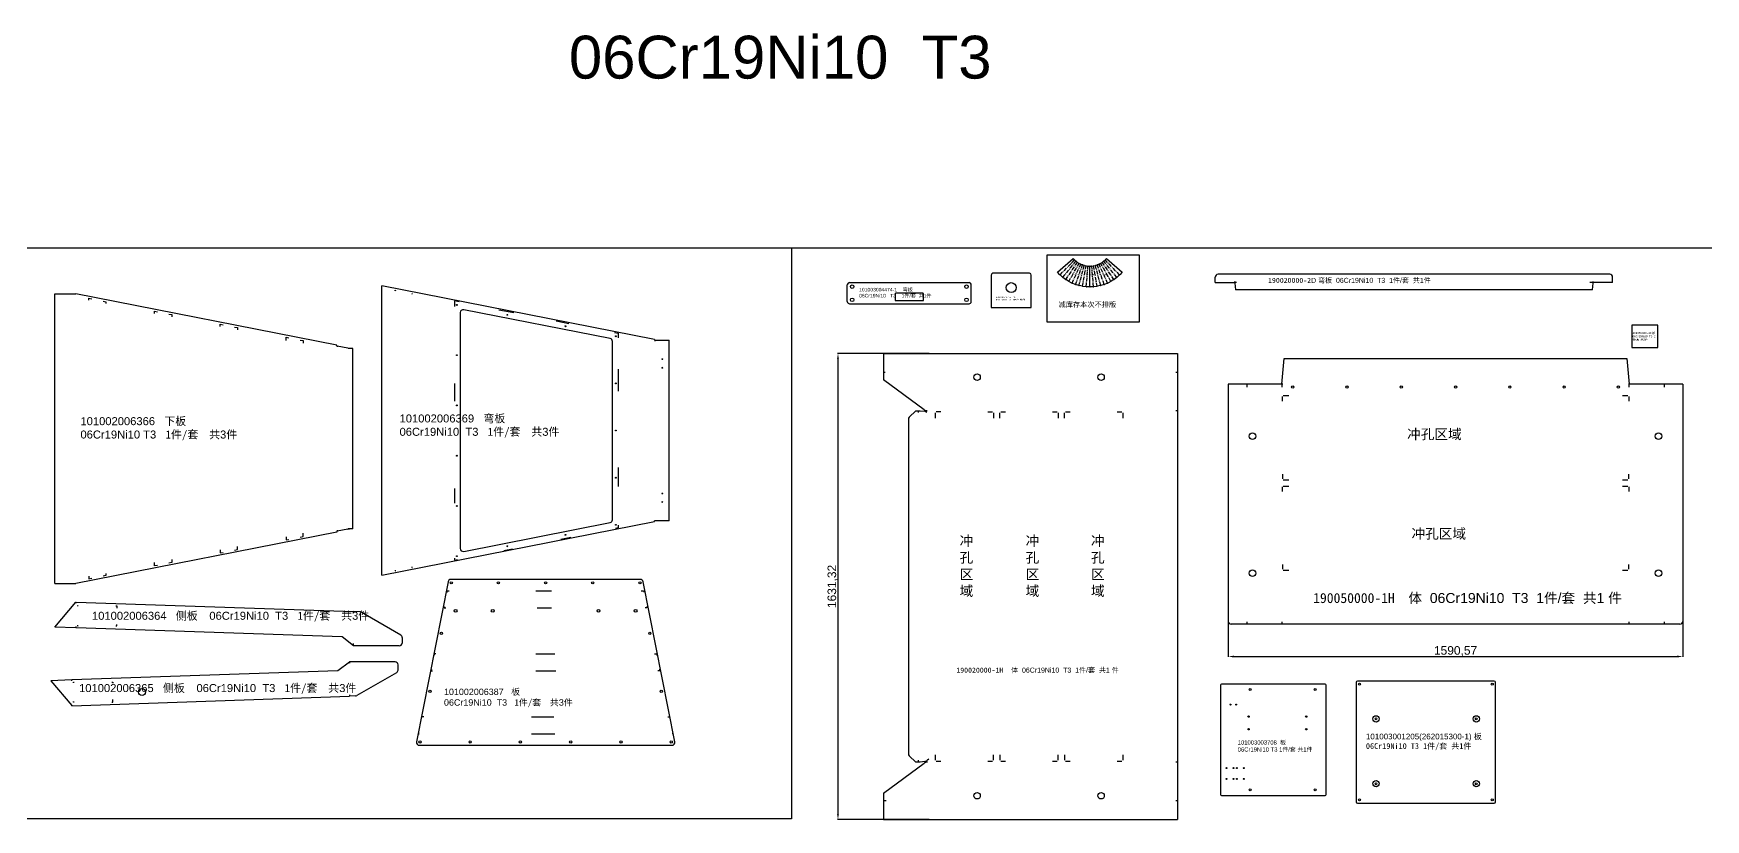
# Model space of a CAD drawing. Extents: x -6447 to 149024, y 3090 to 46524.
# Drawn here: x 55516 to 61367, y 22269 to 25020 of the extents above; entities that cross this region are included whole.
import ezdxf

# ---------------------------------------------------------------- set-up
doc = ezdxf.new("R2010")
doc.units = 0
doc.linetypes.add('CENTERX2', pattern=[20.32, 12.7, -2.54, 2.54, -2.54])
doc.layers.get('0').update_dxf_attribs({"linetype": 'CONTINUOUS'})
doc.layers.get('DEFPOINTS').update_dxf_attribs({"linetype": 'CONTINUOUS'})
doc.styles.get("Standard").update_dxf_attribs({"font": 'arial.ttf'})
doc.dimstyles.new('0000', dxfattribs={"dimtxt": 30, "dimasz": 20, "dimexe": 1.25, "dimexo": 0.625, "dimtad": 1, "dimtxsty": 'STANDARD', "dimcen": 2.5, "dimazin": 3, "dimtfac": 1, "dimtmove": 0, "dimatfit": 3})
doc.dimstyles.new('ISO-25', dxfattribs={"dimtxt": 2.5, "dimasz": 2.5, "dimexe": 1.25, "dimexo": 0.625, "dimtad": 1, "dimtxsty": 'STANDARD', "dimcen": 2.5, "dimazin": 3, "dimtfac": 1, "dimtmove": 0, "dimatfit": 3})

# ---------------------------------------------------------------- blocks, each defined once
blk = doc.blocks.new('101002006366___下板')
at = {"color": 7, "linetype": 'CONTINUOUS'}
for p, q in [((-17932.6, 24625.6), (-17932.6, 25639.6)), ((-17932.6, 25639.6), (-17859.1, 25639.6)), ((-16946, 25459.7), (-17859.1, 25639.6)), ((-16946, 25456.6), (-16946, 25459.7)), ((-16944.7, 25456.2), (-16946, 25456.6)), ((-16907.3, 25449.2), (-16944.7, 25456.2)), ((-16902.3, 25448.4), (-16907.3, 25449.2)), ((-16889.6, 25448.3), (-16902.3, 25448.4)), ((-16889.6, 24816.8), (-16889.6, 25448.3)), ((-16907.3, 24815.9), (-16944.7, 24808.9)), ((-16907.3, 24815.9), (-16902.3, 24816.7)), ((-16889.6, 24816.8), (-16902.3, 24816.7)), ((-16946, 24805.5), (-17859.1, 24625.6)), ((-16946, 24808.6), (-16944.7, 24808.9)), ((-16946, 24808.6), (-16946, 24805.5)), ((-17932.6, 24625.6), (-17859.1, 24625.6))]:
    blk.add_line(p, q, dxfattribs=at)
at = {"color": 6, "linetype": 'CONTINUOUS'}
for p, q in [((-17814, 25616.7), (-17814, 25623.4)), ((-17814, 25623.4), (-17804, 25621.4)), ((-17764, 25613.5), (-17754, 25611.6)), ((-17754, 25611.6), (-17754, 25605.2)), ((-17584, 25570.6), (-17584, 25578.4)), ((-17584, 25578.4), (-17574, 25576.4)), ((-17534, 25568.5), (-17524, 25566.6)), ((-17524, 25566.6), (-17524, 25559.2)), ((-17354, 25524.3), (-17354, 25532.9)), ((-17354, 25532.9), (-17344, 25530.9)), ((-17304, 25523), (-17294, 25521.1)), ((-17294, 25521.1), (-17294, 25512.6)), ((-17124, 25475.3), (-17124, 25487.4)), ((-17124, 25487.4), (-17114, 25485.4)), ((-17074, 25477.5), (-17064, 25475.6)), ((-17064, 25475.6), (-17064, 25466.1)), ((-17294, 24744.1), (-17294, 24754.6)), ((-17124, 24789.2), (-17124, 24777.8)), ((-17124, 24777.8), (-17114, 24779.8)), ((-17074, 24787.6), (-17064, 24789.6)), ((-17064, 24789.6), (-17064, 24801.7)), ((-17584, 24686.8), (-17584, 24698.6)), ((-17524, 24698.6), (-17534, 24696.6)), ((-17524, 24709.8), (-17524, 24698.6)), ((-17354, 24743.3), (-17354, 24732.3)), ((-17354, 24732.3), (-17344, 24734.3)), ((-17304, 24742.1), (-17294, 24744.1)), ((-17814, 24651.5), (-17814, 24641.8)), ((-17814, 24641.8), (-17804, 24643.8)), ((-17754, 24653.6), (-17764, 24651.6)), ((-17754, 24660.9), (-17754, 24653.6)), ((-17574, 24688.8), (-17584, 24686.8))]:
    blk.add_line(p, q, dxfattribs=at)
at = {"color": 6, "linetype": 'CENTERX2'}
for p, q in [((-16945.4, 25456.4), (-16945.4, 25453.9)), ((-16904.8, 25448.8), (-16904.8, 25446.5)), ((-16945.4, 24812.3), (-16945.4, 24808.7)), ((-16904.8, 24819.1), (-16904.8, 24816.3))]:
    blk.add_line(p, q, dxfattribs=at)
at = {"color": 3, "insert": (-17843.4, 25207.5), "char_height": 28, "width": 577.865, "attachment_point": 1}
blk.add_mtext('101002006366   {\\fSimSun|b0|i0|c134|p2;下板}  {\\fSimSun|b0|i0|c134|p2; }06Cr19Ni10 T3   {\\fSimSun|b0|i0|c134|p2;1件/套  共}3{\\fSimSun|b0|i0|c134|p2;件}', dxfattribs=at)
blk = doc.blocks.new('101002006364___侧板')
at = {"color": 7, "linetype": 'CONTINUOUS'}
for p, q in [((-16814.8, 25199.6), (-16741.7, 25286.7)), ((-16741.7, 25286.7), (-16741.3, 25287.1)), ((-16741.3, 25287.1), (-16740.9, 25287.1)), ((-16740.9, 25287.1), (-15769.9, 25253.8)), ((-15769.9, 25253.8), (-15769.1, 25253.8)), ((-15748.1, 25253), (-15769.1, 25253.8)), ((-15604.7, 25171.6), (-15743.4, 25251.7)), ((-16741.7, 25197), (-16814.8, 25199.6)), ((-16740.9, 25197), (-16741.7, 25197)), ((-15810.1, 25165.1), (-16740.9, 25197)), ((-15769.9, 25134.2), (-15810.1, 25165.1)), ((-15599.7, 25163), (-15599.7, 25143.7)), ((-15769.5, 25133.7), (-15769.9, 25134.2)), ((-15609.7, 25133.7), (-15769.5, 25133.7))]:
    blk.add_line(p, q, dxfattribs=at)
at = {"color": 6, "linetype": 'CENTERX2'}
for p, q in [((-16741.3, 25287.1), (-16741.3, 25283.5)), ((-15769.5, 25249.6), (-15769.5, 25253.8)), ((-16741.3, 25201.1), (-16741.3, 25197)), ((-15769.5, 25133.7), (-15769.5, 25142.3))]:
    blk.add_line(p, q, dxfattribs=at)
at = {"color": 6, "linetype": 'CONTINUOUS'}
for p, q in [((-16733.2, 25274.2), (-16735.2, 25274.2)), ((-16735.2, 25274.2), (-16735.2, 25272.8)), ((-16601.7, 25274.2), (-16597.6, 25274.2)), ((-16597.6, 25274.2), (-16597.6, 25265.2)), ((-16735.2, 25206.7), (-16735.2, 25204.2)), ((-16735.2, 25204.2), (-16733.2, 25204.2)), ((-16601.7, 25204.2), (-16597.6, 25204.2)), ((-16597.6, 25204.2), (-16597.6, 25208.8))]:
    blk.add_line(p, q, dxfattribs=at)
at = {"color": 7, "linetype": 'CONTINUOUS'}
for centre, start, end in [((-15748.4, 25243), 60, 88), ((-15609.7, 25163), 0, 60), ((-15609.7, 25143.7), 270, 0)]:
    blk.add_arc(centre, 10, start, end, dxfattribs=at)
at = {"color": 3, "insert": (-16685.1, 25253.1), "char_height": 28, "width": 1005.916, "attachment_point": 1}
blk.add_mtext('101002006364   {\\fSimSun|b0|i0|c134|p2;侧板}  {\\fSimSun|b0|i0|c134|p2; }06Cr19Ni10  T3   {\\fSimSun|b0|i0|c134|p2;1件/套  共}3{\\fSimSun|b0|i0|c134|p2;件}', dxfattribs=at)
blk = doc.blocks.new('101002006365___侧板')
at = {"color": 7, "linetype": 'CONTINUOUS'}
for p, q in [((-15824.5, 25046.4), (-16755.3, 25014.5)), ((-15784.3, 25077.3), (-15824.5, 25046.4)), ((-15783.9, 25077.8), (-15784.3, 25077.3)), ((-15624.1, 25077.8), (-15783.9, 25077.8)), ((-15614.1, 25048.6), (-15614.1, 25067.8)), ((-16756.1, 25014.5), (-16829.2, 25011.9)), ((-16829.2, 25011.9), (-16756.1, 24924.8)), ((-16755.3, 25014.5), (-16756.1, 25014.5)), ((-15619.1, 25039.9), (-15757.8, 24959.8)), ((-16755.3, 24924.5), (-15784.3, 24957.7)), ((-15784.3, 24957.7), (-15783.5, 24957.7)), ((-15762.4, 24958.5), (-15783.5, 24957.7)), ((-16756.1, 24924.8), (-16755.7, 24924.4)), ((-16755.7, 24924.4), (-16755.3, 24924.5))]:
    blk.add_line(p, q, dxfattribs=at)
at = {"color": 6, "linetype": 'CENTERX2'}
for p, q in [((-15783.9, 25077.8), (-15783.9, 25073.3)), ((-16755.7, 25011.2), (-16755.7, 25014.5)), ((-15783.9, 24962.4), (-15783.9, 24957.7)), ((-16755.7, 24924.4), (-16755.7, 24927.7))]:
    blk.add_line(p, q, dxfattribs=at)
at = {"color": 6, "linetype": 'CONTINUOUS'}
for p, q in [((-16749.6, 25004.8), (-16749.6, 25007.3)), ((-16749.6, 25007.3), (-16747.5, 25007.3)), ((-16616, 25007.3), (-16611.9, 25007.3)), ((-16611.9, 25007.3), (-16611.9, 25002.7)), ((-16749.6, 24937.3), (-16749.6, 24938.7)), ((-16747.5, 24937.3), (-16749.6, 24937.3)), ((-16616, 24937.3), (-16611.9, 24937.3)), ((-16611.9, 24937.3), (-16611.9, 24946.3))]:
    blk.add_line(p, q, dxfattribs=at)
blk.add_circle((-16510, 24972.3), 12.5, dxfattribs=at)
at = {"color": 7, "linetype": 'CONTINUOUS'}
for centre, start, end in [((-15624.1, 25067.8), 0, 90), ((-15624.1, 25048.6), 300, 0), ((-15762.8, 24968.5), 272, 300)]:
    blk.add_arc(centre, 10, start, end, dxfattribs=at)
at = {"color": 3, "insert": (-16730.2, 25000.1), "char_height": 28, "width": 1022.631, "attachment_point": 1}
blk.add_mtext('101002006365   {\\fSimSun|b0|i0|c134|p2;侧板}  {\\fSimSun|b0|i0|c134|p2; }06Cr19Ni10  T3   {\\fSimSun|b0|i0|c134|p2;1件/套  共}3{\\fSimSun|b0|i0|c134|p2;件}', dxfattribs=at)
blk = doc.blocks.new('101002006369___弯板')
at = {"color": 7, "linetype": 'CONTINUOUS'}
for p, q in [((-15487, 24562.6), (-15487, 25575.7)), ((-14533.1, 25387.8), (-15487, 25575.7)), ((-15213, 25482.1), (-15213, 24656.2)), ((-14688.5, 25390.9), (-15201, 25491.9)), ((-14680.5, 24757.2), (-14680.5, 25381.1)), ((-14533.1, 25387.8), (-14533.1, 25385.1)), ((-14533.1, 25385.1), (-14481.9, 25385.1)), ((-14481.9, 24753.1), (-14481.9, 25385.1)), ((-14481.9, 24753.1), (-14533.1, 24753.1)), ((-14533.1, 24750.5), (-14533.1, 24753.1)), ((-15487, 24562.6), (-14533.1, 24750.5)), ((-15201, 24646.4), (-14688.5, 24747.4))]:
    blk.add_line(p, q, dxfattribs=at)
at = {"color": 1, "linetype": 'CONTINUOUS'}
for p, q in [((-15441, 25558.3), (-15441, 25559.9)), ((-15441, 25559.9), (-15438.5, 25559.4)), ((-15381, 25548.1), (-15382.2, 25548.4)), ((-15381, 25546.6), (-15381, 25548.1)), ((-15441, 24580.8), (-15441, 24578.4)), ((-15441, 24578.4), (-15438.5, 24578.9)), ((-15382.4, 24589.9), (-15381, 24590.1)), ((-15381, 24590.1), (-15381, 24592))]:
    blk.add_line(p, q, dxfattribs=at)
at = {"color": 6, "linetype": 'CONTINUOUS'}
for p, q in [((-15217, 25519.5), (-15233, 25522.6)), ((-15233, 25522.6), (-15233, 25502.8)), ((-15077.8, 25492.1), (-15025.9, 25481.8)), ((-14877.7, 25452.6), (-14832.8, 25443.8)), ((-14673.7, 25412.5), (-14660.5, 25409.8)), ((-14660.5, 25409.8), (-14660.5, 25393.7)), ((-14660.5, 25283.6), (-14660.5, 25206.9)), ((-15233, 25234.3), (-15233, 25171.9)), ((-14660.5, 24939.6), (-14660.5, 24873.7)), ((-15233, 24866.5), (-15233, 24814.7)), ((-14861.1, 24688.9), (-14826.2, 24695.8)), ((-14660.5, 24728.4), (-14669.5, 24726.7)), ((-14660.5, 24738.5), (-14660.5, 24728.4)), ((-15060.4, 24649.7), (-15030.2, 24655.6)), ((-15233, 24622.8), (-15233, 24615.7)), ((-15233, 24615.7), (-15222.3, 24617.8))]:
    blk.add_line(p, q, dxfattribs=at)
at = {"color": 6, "linetype": 'CENTERX2'}
for p, q in [((-14532.1, 25385.1), (-14532.1, 25382.2)), ((-14532.1, 24755.8), (-14532.1, 24753.1))]:
    blk.add_line(p, q, dxfattribs=at)
at = {"color": 7, "linetype": 'CONTINUOUS'}
for centre in [(-15225, 25508.8), (-15048.4, 25474), (-14845.1, 25434), (-14668.5, 25399.1), (-15225, 25333.1), (-14505.9, 25319.1), (-14505.9, 25289.1), (-14668.5, 25234.1), (-15225, 25157.1), (-14668.5, 25069.1), (-15225, 24981.1), (-14668.5, 24904.1), (-14505.9, 24849.1), (-14505.9, 24819.1), (-15225, 24805.1), (-14845.1, 24704.3), (-14668.5, 24739.1), (-15048.4, 24664.3), (-15225, 24629.4)]:
    blk.add_circle(centre, 1.5, dxfattribs=at)
for centre, start, end in [((-15203, 25482.1), 78.85052, 180), ((-14690.5, 25381.1), 0, 78.85052), ((-14690.5, 24757.2), 281.14948, 0), ((-15203, 24656.2), 180, 281.14948)]:
    blk.add_arc(centre, 10, start, end, dxfattribs=at)
at = {"color": 3, "insert": (-15425.5, 25125.5), "char_height": 28, "width": 578.67, "attachment_point": 1}
blk.add_mtext('101002006369   {\\fSimSun|b0|i0|c134|p2;弯板}  {\\fSimSun|b0|i0|c134|p2; }06Cr19Ni10  T3   {\\fSimSun|b0|i0|c134|p2;1件/套  共}3{\\fSimSun|b0|i0|c134|p2;件}', dxfattribs=at)
blk = doc.blocks.new('101002006387___板')
at = {"color": 7, "linetype": 'CONTINUOUS'}
for p, q in [((-14190.6, 25435.5), (-14301.1, 24875)), ((-13517.5, 25443.6), (-14180.8, 25443.6)), ((-13397.2, 24875), (-13507.6, 25435.5)), ((-14291.3, 24863.1), (-13407, 24863.1))]:
    blk.add_line(p, q, dxfattribs=at)
at = {"color": 6, "linetype": 'CONTINUOUS'}
for p, q in [((-14193.3, 25397.6), (-14192.1, 25403.6)), ((-14192.1, 25403.6), (-14186.7, 25403.6)), ((-13882.9, 25403.6), (-13827.9, 25403.6)), ((-13514.4, 25403.6), (-13506.1, 25403.6)), ((-13506.1, 25403.6), (-13505.2, 25398.6)), ((-14203, 25348.1), (-14203.9, 25343.6)), ((-14203.9, 25343.6), (-14198.3, 25343.6)), ((-13878.4, 25343.6), (-13827.9, 25343.6)), ((-13494.4, 25343.6), (-13500.3, 25343.6)), ((-13495.3, 25348.6), (-13494.4, 25343.6)), ((-14237.6, 25183.1), (-14238.6, 25178.1)), ((-14233.1, 25183.1), (-14237.6, 25183.1)), ((-13882.9, 25183.1), (-13817.3, 25183.1)), ((-13467.7, 25183.1), (-13460.6, 25183.1)), ((-13460.6, 25183.1), (-13459.5, 25177.3)), ((-14248.4, 25128.1), (-14249.4, 25123.1)), ((-14249.4, 25123.1), (-14244.5, 25123.1)), ((-13882.9, 25123.1), (-13813.3, 25123.1)), ((-13448.9, 25123.1), (-13455.9, 25123.1)), ((-13450.1, 25129.3), (-13448.9, 25123.1)), ((-14283.1, 24963.1), (-14284.6, 24955.7)), ((-14275, 24963.1), (-14283.1, 24963.1)), ((-13898, 24963.1), (-13819.8, 24963.1)), ((-13421.6, 24963.1), (-13415.1, 24963.1)), ((-13415.1, 24963.1), (-13414.4, 24959.2)), ((-14294.2, 24906.5), (-14294.9, 24903.1)), ((-14294.9, 24903.1), (-14292.1, 24903.1)), ((-13898, 24903.1), (-13817.3, 24903.1)), ((-13403.4, 24903.1), (-13405.8, 24903.1)), ((-13403.8, 24905.3), (-13403.4, 24903.1))]:
    blk.add_line(p, q, dxfattribs=at)
at = {"color": 7, "linetype": 'CONTINUOUS'}
for centre in [(-14179.1, 25431.6), (-14014.1, 25431.6), (-13849.1, 25431.6), (-13684.1, 25431.6), (-13519.1, 25431.6), (-14213.9, 25254.9), (-13484.3, 25254.9), (-14254, 25051.7), (-13444.2, 25051.7), (-14288.8, 24875.1), (-14113.1, 24875.1), (-13937.1, 24875.1), (-13761.1, 24875.1), (-13585.1, 24875.1), (-13409.4, 24875.1)]:
    blk.add_circle(centre, 4, dxfattribs=at)
at = {"color": 6, "linetype": 'CONTINUOUS'}
for centre in [(-14164.1, 25333.6), (-14034.1, 25333.6), (-13664.1, 25333.6), (-13534.1, 25333.6)]:
    blk.add_circle(centre, 5, dxfattribs=at)
at = {"color": 7, "linetype": 'CONTINUOUS'}
for centre, start, end in [((-14180.8, 25433.6), 90, 168.8515), ((-13517.5, 25433.6), 11.1485, 90), ((-14291.3, 24873.1), 168.8515, 270), ((-13407, 24873.1), 270, 11.1485)]:
    blk.add_arc(centre, 10, start, end, dxfattribs=at)
at = {"color": 3, "insert": (-14204.7, 25061.5), "char_height": 22.4, "width": 460.048, "attachment_point": 1}
blk.add_mtext('101002006387   {\\fSimSun|b0|i0|c134|p2;板}  {\\fSimSun|b0|i0|c134|p2; }06Cr19Ni10  T3   {\\fSimSun|b0|i0|c134|p2;1件/套  共}3{\\fSimSun|b0|i0|c134|p2;件}', dxfattribs=at)
blk = doc.blocks.new('101003000694')
at = {"color": 7, "linetype": 'CONTINUOUS'}
for p, q in [((1728.8, -135.7), (1783.9, -88.1)), ((1783.9, -88.1), (1787.8, -92.3)), ((1788.7, -93.2), (1787.8, -92.3)), ((1788.7, -93.2), (1792.7, -96.8)), ((1793.7, -97.6), (1792.7, -96.8)), ((1793.7, -97.6), (1797.9, -100.8)), ((1799, -101.5), (1797.9, -100.8)), ((1799, -101.5), (1803.5, -104.3)), ((1804.6, -104.9), (1803.5, -104.3)), ((1804.6, -104.9), (1809.3, -107.3)), ((1810.4, -107.8), (1809.3, -107.3)), ((1810.4, -107.8), (1815.4, -109.8)), ((1816.6, -110.3), (1815.4, -109.8)), ((1816.6, -110.3), (1821.7, -111.8)), ((1822.9, -112.2), (1821.7, -111.8)), ((1822.9, -112.2), (1828.1, -113.3)), ((1829.3, -113.5), (1828.1, -113.3)), ((1829.3, -113.5), (1834.6, -114.2)), ((1835.8, -114.3), (1834.6, -114.2)), ((1835.8, -114.3), (1841.1, -114.5)), ((1842.4, -114.5), (1841.1, -114.5)), ((1842.4, -114.5), (1847.7, -114.3)), ((1848.9, -114.2), (1847.7, -114.3)), ((1848.9, -114.2), (1854.2, -113.5)), ((1855.5, -113.3), (1854.2, -113.5)), ((1855.5, -113.3), (1860.7, -112.2)), ((1861.9, -111.8), (1860.7, -112.2)), ((1861.9, -111.8), (1867, -110.3)), ((1868.1, -109.8), (1867, -110.3)), ((1868.1, -109.8), (1873.1, -107.8)), ((1874.2, -107.3), (1873.1, -107.8)), ((1874.2, -107.3), (1879, -104.9)), ((1880, -104.3), (1879, -104.9)), ((1880, -104.3), (1884.6, -101.5)), ((1885.6, -100.8), (1884.6, -101.5)), ((1885.6, -100.8), (1889.8, -97.6)), ((1890.8, -96.8), (1889.8, -97.6)), ((1890.8, -96.8), (1894.8, -93.2)), ((1895.7, -92.3), (1894.8, -93.2)), ((1895.7, -92.3), (1899.6, -88.1)), ((1899.6, -88.1), (1954.7, -135.7)), ((1737, -144.5), (1728.8, -135.7)), ((1737, -144.5), (1737.9, -145.3)), ((1746.6, -153.1), (1737.9, -145.3)), ((1746.6, -153.1), (1747.5, -153.9)), ((1756.8, -160.8), (1747.5, -153.9)), ((1756.8, -160.8), (1757.8, -161.5)), ((1767.6, -167.6), (1757.8, -161.5)), ((1767.6, -167.6), (1768.7, -168.2)), ((1779, -173.5), (1768.7, -168.2)), ((1779, -173.5), (1780.2, -174)), ((1790.9, -178.4), (1780.2, -174)), ((1903.4, -174), (1892.6, -178.4)), ((1903.4, -174), (1904.5, -173.5)), ((1914.8, -168.2), (1904.5, -173.5)), ((1914.8, -168.2), (1915.9, -167.6)), ((1925.7, -161.5), (1915.9, -167.6)), ((1925.7, -161.5), (1926.7, -160.8)), ((1936, -153.9), (1926.7, -160.8)), ((1936, -153.9), (1937, -153.1)), ((1945.6, -145.3), (1937, -153.1)), ((1945.6, -145.3), (1946.5, -144.5)), ((1954.7, -135.7), (1946.5, -144.5)), ((1790.9, -178.4), (1792, -178.8)), ((1803.1, -182.2), (1792, -178.8)), ((1803.1, -182.2), (1804.3, -182.6)), ((1815.6, -185), (1804.3, -182.6)), ((1815.6, -185), (1816.8, -185.2)), ((1828.3, -186.7), (1816.8, -185.2)), ((1828.3, -186.7), (1829.6, -186.8)), ((1841.1, -187.3), (1829.6, -186.8)), ((1841.1, -187.3), (1842.4, -187.3)), ((1854, -186.8), (1842.4, -187.3)), ((1854, -186.8), (1855.2, -186.7)), ((1866.7, -185.2), (1855.2, -186.7)), ((1866.7, -185.2), (1867.9, -185)), ((1879.2, -182.6), (1867.9, -185)), ((1879.2, -182.6), (1880.4, -182.2)), ((1891.5, -178.8), (1880.4, -182.2)), ((1891.5, -178.8), (1892.6, -178.4))]:
    blk.add_line(p, q, dxfattribs=at)
at = {"color": 6, "linetype": 'CENTERX2'}
for p, q in [((1737.5, -144.9), (1788.3, -92.8)), ((1747, -153.5), (1793.2, -97.2)), ((1757.3, -161.2), (1798.5, -101.1)), ((1768.2, -167.9), (1804, -104.6)), ((1779.6, -173.8), (1809.9, -107.6)), ((1791.5, -178.6), (1816, -110.1)), ((1803.7, -182.4), (1822.3, -112)), ((1816.2, -185.1), (1828.7, -113.4)), ((1829, -186.8), (1835.2, -114.2)), ((1854.6, -186.8), (1848.3, -114.2)), ((1867.3, -185.1), (1854.8, -113.4)), ((1879.8, -182.4), (1861.3, -112)), ((1892.1, -178.6), (1867.5, -110.1)), ((1903.9, -173.8), (1873.6, -107.6)), ((1915.4, -167.9), (1879.5, -104.6)), ((1926.2, -161.2), (1885.1, -101.1)), ((1936.5, -153.5), (1890.3, -97.2)), ((1946, -144.9), (1895.2, -92.8))]:
    blk.add_line(p, q, dxfattribs=at)
at = {"color": 1}
blk.add_line((1841.8, -187.3), (1841.8, -114.5), dxfattribs=at)
at = {"color": 3, "insert": (1782.4, -142.8), "char_height": 3.15, "width": 139.863, "attachment_point": 1}
blk.add_mtext('101003000694(272013100-2)  {\\fSimSun|b0|i0|c134|p2;变径管}  06Cr19Ni10  T3  1{\\fSimSun|b0|i0|c134|p2;件}/{\\fSimSun|b0|i0|c134|p2;套}  {\\fSimSun|b0|i0|c134|p2;共}1{\\fSimSun|b0|i0|c134|p2;件}', dxfattribs=at)
blk = doc.blocks.new('190020000-1H__体')
at = {"color": 7, "linetype": 'CONTINUOUS'}
for p, q in [((7213.4, 7285.9), (7213.4, 7193.7)), ((7213.4, 7285.9), (8242.4, 7285.9)), ((8242.4, 7285.9), (8242.4, 5654.6)), ((7355, 7088.8), (7213.4, 7193.7)), ((7325.8, 7085.3), (7303.3, 7062.7)), ((7325.8, 7085.3), (7341.7, 7085.3)), ((7341.7, 7085.3), (7357.5, 7083.2)), ((7300.3, 7055.6), (7300.3, 5884.9)), ((7303.3, 5877.8), (7325.8, 5855.3)), ((7341.7, 5855.3), (7325.8, 5855.3)), ((7357.5, 5857.4), (7341.7, 5855.3)), ((7213.4, 5746.8), (7355, 5851.8)), ((7213.4, 5746.8), (7213.4, 5654.6)), ((7213.4, 5654.6), (8242.4, 5654.6))]:
    blk.add_line(p, q, dxfattribs=at)
at = {"color": 6, "linetype": 'CENTERX2'}
for p, q in [((7213.4, 7220.2), (7218.8, 7220.2)), ((8236.2, 7220.2), (8242.4, 7220.2)), ((7335.5, 7079.6), (7335.5, 7085.3)), ((7360.2, 7085.6), (7366.2, 7085.6)), ((8236.2, 7085.6), (8242.4, 7085.6)), ((7335.5, 5855.3), (7335.5, 5862.4)), ((7367.2, 5854.9), (7360.2, 5854.9)), ((8242.4, 5854.9), (8236.2, 5854.9)), ((7222.6, 5720.3), (7213.4, 5720.3)), ((8242.4, 5720.3), (8236.2, 5720.3))]:
    blk.add_line(p, q, dxfattribs=at)
at = {"color": 6}
for p, q in [((7414.1, 7081.5), (7397.6, 7081.5)), ((7578.7, 7081.5), (7595.1, 7081.5)), ((7623.6, 7081.5), (7640.1, 7081.5)), ((7804.7, 7081.5), (7821.1, 7081.5)), ((7849.6, 7081.5), (7866.1, 7081.5)), ((8030.7, 7081.5), (8047.1, 7081.5)), ((7394.4, 7078.3), (7394.4, 7059.3)), ((7598.4, 7078.3), (7598.4, 7059.3)), ((7620.4, 7059.3), (7620.4, 7078.3)), ((7824.4, 7078.3), (7824.4, 7059.3)), ((7846.4, 7059.3), (7846.4, 7078.3)), ((8050.4, 7078.3), (8050.4, 7059.3)), ((7394.4, 5881.3), (7394.4, 5862.3)), ((7397.6, 5859), (7414.1, 5859)), ((7578.7, 5859), (7595.1, 5859)), ((7598.4, 5862.3), (7598.4, 5881.3)), ((7620.4, 5881.3), (7620.4, 5862.3)), ((7623.6, 5859), (7640.1, 5859)), ((7804.7, 5859), (7821.1, 5859)), ((7824.4, 5862.3), (7824.4, 5881.3)), ((7846.4, 5881.3), (7846.4, 5862.3)), ((7849.6, 5859), (7866.1, 5859)), ((8030.7, 5859), (8047.1, 5859)), ((8050.4, 5881.3), (8050.4, 5862.3))]:
    blk.add_line(p, q, dxfattribs=at)
at = {"color": 7, "linetype": 'CONTINUOUS'}
for centre, radius, start, end in [((7356.9, 7078.2), 5, 38.0474, 82.46271), ((7363.5, 7089.4), 5, 231.44032, 260.88064), ((7362.4, 7082.5), 2, 218.0474, 80.88064), ((7310.3, 7055.6), 10, 135, 180), ((7310.3, 5884.9), 10, 180, 225), ((7356.9, 5862.3), 5, 277.53729, 321.9526), ((7363.5, 5851.1), 5, 99.13435, 128.77393), ((7362.4, 5858), 2, 279.13435, 141.9526)]:
    blk.add_arc(centre, radius, start, end, dxfattribs=at)
at = {"color": 6, "linetype": 'CONTINUOUS'}
for centre in [(7540.4, 7202.5), (7974.4, 7202.5), (7540.4, 5738.1), (7974.4, 5738.1)]:
    blk.add_ellipse(centre, major_axis=(0, 11.5), ratio=0.995884, dxfattribs=at)
at = {"color": 7, "linetype": 'CONTINUOUS'}
for points, knots in [([(7355, 7088.8), (7355.3, 7088.6), (7356, 7088.2), (7356.9, 7087.7), (7357.8, 7087.3), (7358.4, 7086.9), (7359, 7086.5), (7359.6, 7086.1), (7360, 7085.8), (7360.3, 7085.6), (7360.4, 7085.5)], [0, 0, 0, 0, 0.150613, 0.2841451, 0.4006149, 0.5000505, 0.583551, 0.6628359, 0.738, 0.7874712, 0.7874712, 0.7874712, 0.7874712]), ([(7360.4, 5855), (7360.3, 5855), (7360.2, 5854.9), (7360.1, 5854.8), (7360, 5854.7), (7359.9, 5854.6), (7359.8, 5854.6), (7359.6, 5854.5), (7359.5, 5854.4), (7359.2, 5854.2), (7359.1, 5854.1), (7358.9, 5854), (7358.8, 5853.9), (7358.7, 5853.8), (7358.6, 5853.8), (7358.6, 5853.8), (7358.5, 5853.8), (7358.5, 5853.7), (7358.5, 5853.7), (7357.7, 5853.3), (7356.5, 5852.6), (7355, 5851.8)], [0.2202644, 0.2202644, 0.2202644, 0.2202644, 0.25, 0.25, 0.28125, 0.28125, 0.3125, 0.3125, 0.375, 0.375, 0.4375, 0.4375, 0.46875, 0.46875, 0.484375, 0.484375, 0.4921875, 0.4921875, 0.5, 0.5, 1, 1, 1, 1])]:
    blk.add_open_spline(points, degree=3, knots=knots, dxfattribs=at)
at = {"color": 3, "attachment_point": 1}
for s, insert, char_height, width in [('{\\fSimSun|b0|i0|c134|p2;冲孔区域}', (7479.5, 6647.3), 35, 17.5), ('{\\fSimSun|b0|i0|c134|p2;冲孔区域}', (7710.5, 6647.3), 35, 17.5), ('{\\fSimSun|b0|i0|c134|p2;冲孔区域}', (7939.2, 6647.3), 35, 17.5), ('{\\fSimSun|b0|i0|c134|p2;190020000-1H  体}  06Cr19Ni10  T3  1{\\fSimSun|b0|i0|c134|p2;件}/{\\fSimSun|b0|i0|c134|p2;套}  {\\fSimSun|b0|i0|c134|p2;共}1 {\\fSimSun|b0|i0|c134|p2;件}', (7468, 6186.3), 17.5, 561.572)]:
    blk.add_mtext(s, dxfattribs=dict(at, insert=insert, char_height=char_height, width=width))
blk = doc.blocks.new('*D78')
at = {"color": 0}
for p, q in [((58638.3, 22471.4), (58641.4, 22474)), ((58649.6, 22480.8), (58643.3, 22475.6)), ((58636.4, 22469.8), (58634.5, 22468.2))]:
    blk.add_line(p, q, dxfattribs=at)
for points in [[(58636.1, 22470.2), (58636.7, 22469.5), (58638.3, 22471.4)], [(58643.1, 22475.9), (58643.6, 22475.3), (58641.4, 22474)]]:
    blk.add_solid(points, dxfattribs=at)
at = {"layer": 'DEFPOINTS', "color": 0}
for p in [(58638.3, 22471.4), (58641.4, 22474)]:
    blk.add_point(p, dxfattribs=at)
at = {"color": 0, "insert": (58646.1, 22480.5), "char_height": 2.5, "attachment_point": 5, "rotation": 39.67071}
blk.add_mtext('∅4', dxfattribs=at)
blk = doc.blocks.new('19002000-2D_弯板')
at = {"color": 7, "linetype": 'CONTINUOUS'}
for p, q in [((4867.8, 6191.7), (4867.8, 6210.7)), ((6248.8, 6220.7), (4877.8, 6220.7)), ((6258.8, 6191.7), (6258.8, 6210.7)), ((4867.8, 6191.7), (4936.1, 6191.7)), ((4936.2, 6195.7), (4936.1, 6195.7)), ((4936.1, 6191.7), (4936.1, 6195.7)), ((4936.2, 6195.7), (4936.5, 6189.3)), ((4936.5, 6189.3), (4938.6, 6166.3)), ((6188, 6166.3), (4938.6, 6166.3)), ((6188, 6166.3), (6190.2, 6189.3)), ((6190.2, 6189.3), (6190.4, 6195.7)), ((6190.5, 6195.7), (6190.4, 6195.7)), ((6190.5, 6191.7), (6190.5, 6195.7)), ((6258.8, 6191.7), (6190.5, 6191.7))]:
    blk.add_line(p, q, dxfattribs=at)
at = {"color": 6, "linetype": 'CENTERX2'}
for p, q in [((4942.6, 6192.5), (4936.3, 6192.5)), ((6190.3, 6192.5), (6179.3, 6192.5))]:
    blk.add_line(p, q, dxfattribs=at)
at = {"color": 7, "linetype": 'CONTINUOUS'}
for centre, start, end in [((4877.8, 6210.7), 90, 180), ((6248.8, 6210.7), 0, 90)]:
    blk.add_arc(centre, 10, start, end, dxfattribs=at)
at = {"color": 3, "insert": (5052.9, 6208.3), "char_height": 17.5, "width": 574.553, "attachment_point": 1}
blk.add_mtext('{\\fSimSun|b0|i0|c134|p2;190020000-2}D {\\fSimSun|b0|i0|c134|p2;弯板}  06Cr19Ni10  T3  1{\\fSimSun|b0|i0|c134|p2;件}/{\\fSimSun|b0|i0|c134|p2;套}  {\\fSimSun|b0|i0|c134|p2;共}1{\\fSimSun|b0|i0|c134|p2;件}', dxfattribs=at)
blk = doc.blocks.new('190050000-1H__体')
at = {"color": 7, "linetype": 'CONTINUOUS'}
for p, q in [((3669.7, 5777.8), (3677.7, 5867.7)), ((3677.7, 5867.7), (4876.7, 5867.7)), ((4876.7, 5867.7), (4884.7, 5777.8)), ((3481.9, 5777.7), (3481.9, 4947.7)), ((3672.2, 5777.7), (3481.9, 5777.7)), ((3672.2, 5777.8), (3669.7, 5777.8)), ((3672.2, 5777.7), (3672.2, 5777.8)), ((4884.7, 5777.8), (4882.1, 5777.8)), ((4882.1, 5777.8), (4882.1, 5777.7)), ((5072.5, 5777.7), (4882.1, 5777.7)), ((5072.5, 5777.7), (5072.5, 4947.7)), ((5062.5, 4937.7), (3491.9, 4937.7))]:
    blk.add_line(p, q, dxfattribs=at)
at = {"color": 6, "linetype": 'CENTERX2'}
for p, q in [((3547.4, 5766.9), (3547.4, 5777.7)), ((3669.3, 5777.7), (3669.3, 5766.9)), ((4885.1, 5766.9), (4885.1, 5777.7)), ((5007, 5777.7), (5007, 5766.9)), ((3547.4, 4937.7), (3547.4, 4945.9)), ((3669.3, 4945.9), (3669.3, 4937.7)), ((4885.1, 4937.7), (4885.1, 4945.9)), ((5007, 4945.9), (5007, 4937.7))]:
    blk.add_line(p, q, dxfattribs=at)
at = {"color": 6}
for p, q in [((3674.2, 5737.8), (3693.2, 5737.8)), ((4861.2, 5737.8), (4880.2, 5737.8)), ((3671.1, 5718.1), (3671.1, 5734.6)), ((4883.3, 5734.6), (4883.3, 5718.1)), ((3671.1, 5463), (3671.1, 5446.5)), ((3674.2, 5443.3), (3693.2, 5443.3)), ((4861.2, 5443.3), (4880.2, 5443.3)), ((4883.3, 5446.8), (4883.3, 5463)), ((3671.1, 5401.6), (3671.1, 5418)), ((3674.2, 5421.3), (3693.2, 5421.3)), ((4861.2, 5421.3), (4880.2, 5421.3)), ((4883.3, 5418), (4883.3, 5401.6)), ((3671.1, 5146.5), (3671.1, 5130)), ((3674.2, 5126.7), (3693.2, 5126.7)), ((4861.2, 5126.7), (4880.2, 5126.7)), ((4883.3, 5130), (4883.3, 5146.5))]:
    blk.add_line(p, q, dxfattribs=at)
for centre in [(3707.2, 5767.7), (3897.2, 5767.7), (4087.2, 5767.7), (4277.2, 5767.7), (4467.2, 5767.7), (4657.2, 5767.7), (4847.2, 5767.7)]:
    blk.add_circle(centre, 4)
at = {"color": 7, "linetype": 'CONTINUOUS'}
for centre, start, end in [((3491.9, 4947.7), 180, 270), ((5062.5, 4947.7), 270, 0)]:
    blk.add_arc(centre, 10, start, end, dxfattribs=at)
at = {"color": 6, "linetype": 'CONTINUOUS'}
for centre in [(3566.5, 5595.7), (4987.8, 5595.7), (3566.5, 5116.7), (4987.8, 5116.7)]:
    blk.add_ellipse(centre, major_axis=(11.6, 0), ratio=0.987137, dxfattribs=at)
at = {"color": 3, "char_height": 35, "attachment_point": 1}
for s, insert, width in [('{\\fSimSun|b0|i0|c134|p2;冲孔区域}', (4107.6, 5620.3), 196.519), ('{\\fSimSun|b0|i0|c134|p2;冲孔区域}', (4123.1, 5272.1), 196.519), ('{\\fSimSun|b0|i0|c134|p2;190050000-1H  体}  06Cr19Ni10  T3  1{\\fSimSun|b0|i0|c134|p2;件}/{\\fSimSun|b0|i0|c134|p2;套}  {\\fSimSun|b0|i0|c134|p2;共}1 {\\fSimSun|b0|i0|c134|p2;件}', (3778.9, 5046.9), 1114.8)]:
    blk.add_mtext(s, dxfattribs=dict(at, insert=insert, width=width))
blk = doc.blocks.new('190050000-1D_板')
at = {"color": 7, "linetype": 'CONTINUOUS'}
for p, q in [((5118.6, 6068.2), (5028.3, 6068.2)), ((5028.3, 6068.2), (5028.3, 5990.2)), ((5118.6, 5990.2), (5118.6, 6068.2)), ((5028.3, 5990.2), (5118.6, 5990.2))]:
    blk.add_line(p, q, dxfattribs=at)
at = {"color": 3, "insert": (5030.7, 6044.2), "char_height": 7, "width": 77.462, "attachment_point": 1}
blk.add_mtext('{\\fSimSun|b0|i0|c134|p2;190050000-1D} {\\fSimSun|b0|i0|c134|p2;板}  06Cr19Ni10  T3  2{\\fSimSun|b0|i0|c134|p2;件}/{\\fSimSun|b0|i0|c134|p2;套}  {\\fSimSun|b0|i0|c134|p2;共}2{\\fSimSun|b0|i0|c134|p2;件}', dxfattribs=at)
blk = doc.blocks.new('101003003708_板')
at = {"color": 7, "linetype": 'CONTINUOUS'}
for p, q in [((-77665.9, 9331.6), (-77665.9, 8949.6)), ((-77299.9, 9335.6), (-77661.9, 9335.6)), ((-77295.9, 8949.6), (-77295.9, 9331.6)), ((-77661.9, 8945.6), (-77299.9, 8945.6))]:
    blk.add_line(p, q, dxfattribs=at)
for centre, radius in [((-77561.9, 9316.6), 3.5), ((-77334.9, 9316.6), 3.5), ((-77630.9, 9263.6), 1.65), ((-77610.9, 9263.6), 1.65), ((-77567.4, 9221.6), 2.5), ((-77365.9, 9221.6), 2.5), ((-77567.4, 9177.6), 2.5), ((-77365.9, 9177.6), 2.5), ((-77644.4, 9041.6), 1.65), ((-77620.4, 9041.6), 1.65), ((-77608.4, 9041.6), 1.65), ((-77584.4, 9041.6), 1.65), ((-77644.4, 9003.6), 1.65), ((-77620.4, 9003.6), 1.65), ((-77608.4, 9003.6), 1.65), ((-77584.4, 9003.6), 1.65), ((-77561.9, 8965.6), 3.5), ((-77334.9, 8965.6), 3.5)]:
    blk.add_circle(centre, radius, dxfattribs=at)
for centre, start, end in [((-77661.9, 9331.6), 90, 180), ((-77299.9, 9331.6), 0, 90), ((-77661.9, 8949.6), 180, 270), ((-77299.9, 8949.6), 270, 0)]:
    blk.add_arc(centre, 4, start, end, dxfattribs=at)
at = {"color": 3, "insert": (-77605.6, 9138.5), "char_height": 14.7, "width": 282.215, "attachment_point": 1}
blk.add_mtext('101003003708{\\fSimSun|b0|i0|c134|p2; 板 }06Cr19Ni10 T3 1{\\fSimSun|b0|i0|c134|p2;件}/{\\fSimSun|b0|i0|c134|p2;套} {\\fSimSun|b0|i0|c134|p2;共}1{\\fSimSun|b0|i0|c134|p2;件}', dxfattribs=at)
blk = doc.blocks.new('101003001205_262015300-1__')
at = {"color": 7, "linetype": 'CONTINUOUS'}
for p, q in [((-77199.3, 9332), (-77199.3, 8913)), ((-76716.3, 9336), (-77195.3, 9336)), ((-76712.3, 8913), (-76712.3, 9332)), ((-77195.3, 8909), (-76716.3, 8909))]:
    blk.add_line(p, q, dxfattribs=at)
for centre, radius in [((-77188.3, 9325), 3.5), ((-76723.3, 9325), 3.5), ((-77130.3, 9203.5), 3.25), ((-76779.3, 9203.5), 3.25), ((-77130.3, 8976.5), 3.25), ((-76779.3, 8976.5), 3.25), ((-77188.3, 8920), 3.5), ((-76723.3, 8920), 3.5)]:
    blk.add_circle(centre, radius, dxfattribs=at)
at = {"color": 6, "linetype": 'CONTINUOUS'}
for centre in [(-77130.3, 9203.5), (-76779.3, 9203.5), (-77130.3, 8976.5), (-76779.3, 8976.5)]:
    blk.add_circle(centre, 11, dxfattribs=at)
at = {"color": 7, "linetype": 'CONTINUOUS'}
for centre, start, end in [((-77195.3, 9332), 90, 180), ((-76716.3, 9332), 0, 90), ((-77195.3, 8913), 180, 270), ((-76716.3, 8913), 270, 0)]:
    blk.add_arc(centre, 4, start, end, dxfattribs=at)
at = {"insert": (-77165.6, 9151.8), "char_height": 20, "width": 406.425, "attachment_point": 1}
blk.add_mtext('{\\C3;101003001205(262015300-1) \\fSimSun|b0|i0|c134|p2;板 06Cr19Ni10 T3 1件/套 共1件}', dxfattribs=at)
blk = doc.blocks.new('*D125')
at = {"color": 0}
for p, q in [((58650.9, 23900.6), (58330, 23900.6)), ((58331.3, 23880.6), (58331.3, 22289.3)), ((58650.9, 22269.3), (58330, 22269.3))]:
    blk.add_line(p, q, dxfattribs=at)
for points in [[(58328, 23880.6), (58334.6, 23880.6), (58331.3, 23900.6)], [(58328, 22289.3), (58334.6, 22289.3), (58331.3, 22269.3)]]:
    blk.add_solid(points, dxfattribs=at)
at = {"layer": 'DEFPOINTS', "color": 0}
for p in [(58651.5, 23900.6), (58331.3, 22269.3), (58651.5, 22269.3)]:
    blk.add_point(p, dxfattribs=at)
at = {"color": 0, "insert": (58312.6, 23085), "char_height": 30, "attachment_point": 5, "rotation": 90}
blk.add_mtext('1631,32', dxfattribs=at)
blk = doc.blocks.new('*D126')
at = {"color": 0}
for p, q in [((59697.3, 23377.3), (59697.3, 22838.5)), ((61287.8, 23377.3), (61287.8, 22838.5)), ((59717.3, 22839.8), (61267.8, 22839.8))]:
    blk.add_line(p, q, dxfattribs=at)
for points in [[(59717.3, 22843.1), (59717.3, 22836.4), (59697.3, 22839.8)], [(61267.8, 22843.1), (61267.8, 22836.4), (61287.8, 22839.8)]]:
    blk.add_solid(points, dxfattribs=at)
at = {"layer": 'DEFPOINTS', "color": 0}
for p in [(59697.3, 23377.9), (61287.8, 23377.9), (61287.8, 22839.8)]:
    blk.add_point(p, dxfattribs=at)
at = {"color": 0, "insert": (60492.6, 22858.4), "char_height": 30, "attachment_point": 5}
blk.add_mtext('1590,57', dxfattribs=at)
blk = doc.blocks.new('101003004474-1__弯板')
at = {"color": 7, "linetype": 'CONTINUOUS'}
for p, q in [((58364, 24082.2), (58364, 24140.2)), ((58372, 24148.2), (58789.9, 24148.2)), ((58628, 24111.2), (58534, 24111.2)), ((58797.9, 24082.2), (58797.9, 24140.2)), ((58372, 24074.2), (58789.9, 24074.2)), ((58531, 24108.2), (58531, 24088.2)), ((58534, 24085.2), (58628, 24085.2)), ((58631, 24088.2), (58631, 24108.2))]:
    blk.add_line(p, q, dxfattribs=at)
at = {"color": 6, "linetype": 'CENTERX2'}
for p, q in [((58399.3, 24147.2), (58399.3, 24148.2)), ((58513.7, 24147.2), (58513.7, 24148.2)), ((58648.2, 24148.2), (58648.2, 24147.2)), ((58762.6, 24148.2), (58762.6, 24147.2)), ((58399.3, 24074.2), (58399.3, 24075.4)), ((58513.7, 24074.2), (58513.7, 24075.4)), ((58648.2, 24075.4), (58648.2, 24074.2)), ((58762.6, 24075.4), (58762.6, 24074.2))]:
    blk.add_line(p, q, dxfattribs=at)
at = {"color": 7, "linetype": 'CONTINUOUS'}
for centre in [(58381, 24134.2), (58780.9, 24134.2), (58381, 24088.2), (58780.9, 24088.2)]:
    blk.add_circle(centre, 6, dxfattribs=at)
for centre, radius, start, end in [((58372, 24140.2), 8, 90, 180), ((58534, 24108.2), 3, 90, 180), ((58628, 24108.2), 3, 0, 90), ((58789.9, 24140.2), 8, 0, 90), ((58372, 24082.2), 8, 180, 270), ((58534, 24088.2), 3, 180, 270), ((58628, 24088.2), 3, 270, 0), ((58789.9, 24082.2), 8, 270, 0)]:
    blk.add_arc(centre, radius, start, end, dxfattribs=at)
at = {"color": 3, "insert": (58405.2, 24130), "char_height": 12.6, "width": 259.688, "attachment_point": 1}
blk.add_mtext('101003004474-1{\\fSimSun|b0|i0|c134|p2;  弯板  }06Cr19Ni10   T3    1{\\fSimSun|b0|i0|c134|p2;件}/{\\fSimSun|b0|i0|c134|p2;套}  {\\fSimSun|b0|i0|c134|p2;共1件}', dxfattribs=at)
blk = doc.blocks.new('101003004474-2__板')
at = {"color": 7, "linetype": 'CONTINUOUS'}
for p, q in [((58867.6, 24174.8), (58867.6, 24060.8)), ((59001.6, 24180.8), (58873.6, 24180.8)), ((59007.6, 24060.8), (59007.6, 24174.8)), ((58867.6, 24060.8), (59007.6, 24060.8))]:
    blk.add_line(p, q, dxfattribs=at)
blk.add_circle((58937.6, 24130.8), 17.5, dxfattribs=at)
for centre, start, end in [((58873.6, 24174.8), 90, 180), ((59001.6, 24174.8), 0, 90)]:
    blk.add_arc(centre, 6, start, end, dxfattribs=at)
at = {"color": 3, "insert": (58884.2, 24099.6), "char_height": 5.04, "width": 103.875, "attachment_point": 1}
blk.add_mtext('101003004474-2{\\fSimSun|b0|i0|c134|p2;  板  }06Cr19Ni10   T3    2{\\fSimSun|b0|i0|c134|p2;件}/{\\fSimSun|b0|i0|c134|p2;套}  {\\fSimSun|b0|i0|c134|p2;共2件}', dxfattribs=at)

msp = doc.modelspace()

# ---------------------------------------------------------------- linework, layer by layer
at = {"color": 1}
msp.add_line((-6447.132, 24269.813), (149024.478, 24269.813), dxfattribs=at)
at = {"color": 2}
for points in [[(53228.139, 24269.813), (58168.28, 24269.813), (58168.28, 22271.529), (53228.139, 22271.529)], [(59063.126, 24245.411), (59385.884, 24245.411), (59385.884, 24009.901), (59063.126, 24009.901)]]:
    msp.add_lwpolyline(points, close=True, dxfattribs=at)

# ---------------------------------------------------------------- block references
at = {"color": 1}
for name, p in [('101003000694', (57370.992, 24320.416)), ('101003004474-2__板', (0, 0)), ('19002000-2D_弯板', (54783.485, 17956.699)), ('101002006366___下板', (73523.597, -1530.071)), ('101002006369___弯板', (72222.43, -1438.536)), ('101003004474-1__弯板', (0, 0)), ('190050000-1D_板', (56081.455, 17931.334)), ('190020000-1H__体', (51277.49, 16614.692)), ('190050000-1H__体', (56215.391, 18015.198)), ('101002006387___板', (71157.131, -2333.912)), ('101002006364___侧板', (72405.624, -2256.653)), ('101002006365___侧板', (72405.624, -2256.653)), ('101003003708_板', (137335.744, 13407.95)), ('101003001205_262015300-1__', (137344.481, 13418.137))]:
    msp.add_blockref(name, p, dxfattribs=at)

# ---------------------------------------------------------------- texts
at = {"color": 1, "insert": (57389.606, 25012.294), "char_height": 150, "width": 2389.48005, "attachment_point": 1}
msp.add_mtext('06Cr19Ni10  T3', dxfattribs=at)
at = {"color": 2, "insert": (59103.23, 24080.565), "char_height": 18, "width": 253.34222, "attachment_point": 1}
msp.add_mtext('{\\fSimSun|b0|i0|c134|p2;减库存本次不排版}', dxfattribs=at)

# ---------------------------------------------------------------- dimensions: what is measured, and where the dimension line sits
at = {"color": 1}
dim = msp.add_linear_dim(base=(58331.293, 22269.308), p1=(58651.517, 23900.631), p2=(58651.517, 22269.308), angle=90, dimstyle='0000', dxfattribs=at)
dim.commit()
dim.dimension.update_dxf_attribs({"geometry": '*D125', "text_midpoint": (58312.639, 23084.969)})
dim = msp.add_linear_dim(base=(61287.849, 22839.761), p1=(59697.277, 23377.944), p2=(61287.849, 23377.944), dimstyle='0000', dxfattribs=at)
dim.commit()
dim.dimension.update_dxf_attribs({"geometry": '*D126', "text_midpoint": (60492.563, 22858.415)})
at = {"color": 2}
dim = msp.add_diameter_dim_2p(p1=(58638.325, 22471.431), p2=(58641.404, 22473.985), dimstyle='ISO-25', dxfattribs=at)
dim.commit()
dim.dimension.update_dxf_attribs({"geometry": '*D78', "text_midpoint": (58646.148, 22480.481)})

doc.saveas('drawing.dxf')
